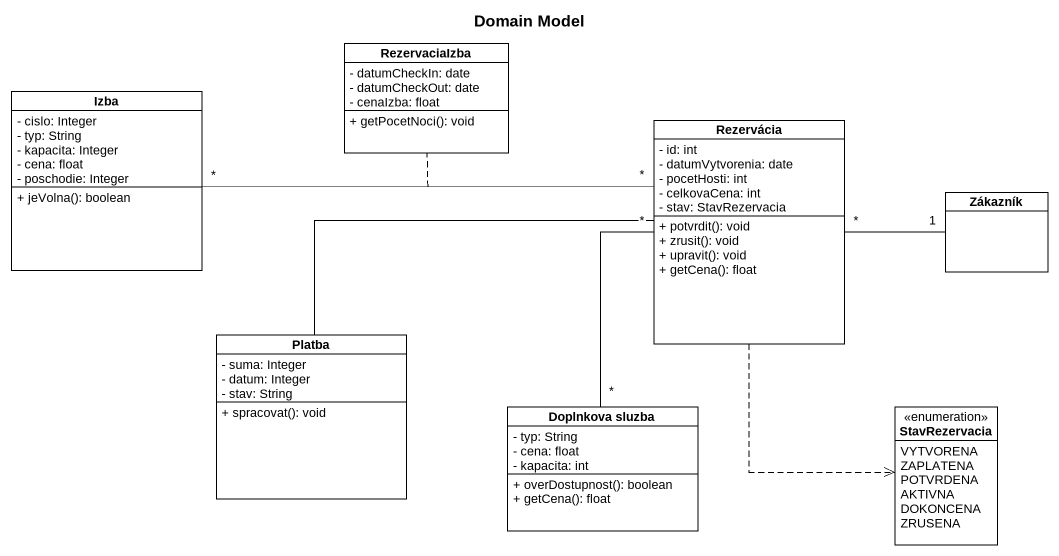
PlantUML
@startuml
title Domain Model
hide circle
hide empty members
skinparam classAttributeIconSize 0
class RezervaciaIzba {
  - datumCheckIn: date
  - datumCheckOut: date
  - cenaIzba: float
  + getPocetNoci(): void
}
class Izba {
  - cislo: Integer
  - typ: String
  - kapacita: Integer
  - cena: float
  - poschodie: Integer
  + jeVolna(): boolean
}
class Rezervácia {
  - id: int
  - datumVytvorenia: date
  - pocetHosti: int
  - celkovaCena: int
  - stav: StavRezervacia
  + potvrdit(): void
  + zrusit(): void
  + upravit(): void
  + getCena(): float
}
class Zákazník
class Platba {
  - suma: Integer
  - datum: Integer
  - stav: String
  + spracovat(): void
}
class "Doplnkova sluzba" as Doplnkova_sluzba {
  - typ: String
  - cena: float
  - kapacita: int
  + overDostupnost(): boolean
  + getCena(): float
}
enum StavRezervacia {
  VYTVORENA
  ZAPLATENA
  POTVRDENA
  AKTIVNA
  DOKONCENA
  ZRUSENA
}
Rezervácia "*" -left- "*" Izba
(Rezervácia, Izba) .. RezervaciaIzba
Rezervácia -left- Platba
Rezervácia "*" -- "*" Doplnkova_sluzba
Rezervácia ..> StavRezervacia
Zákazník "1" -left- "*" Rezervácia
@enduml
